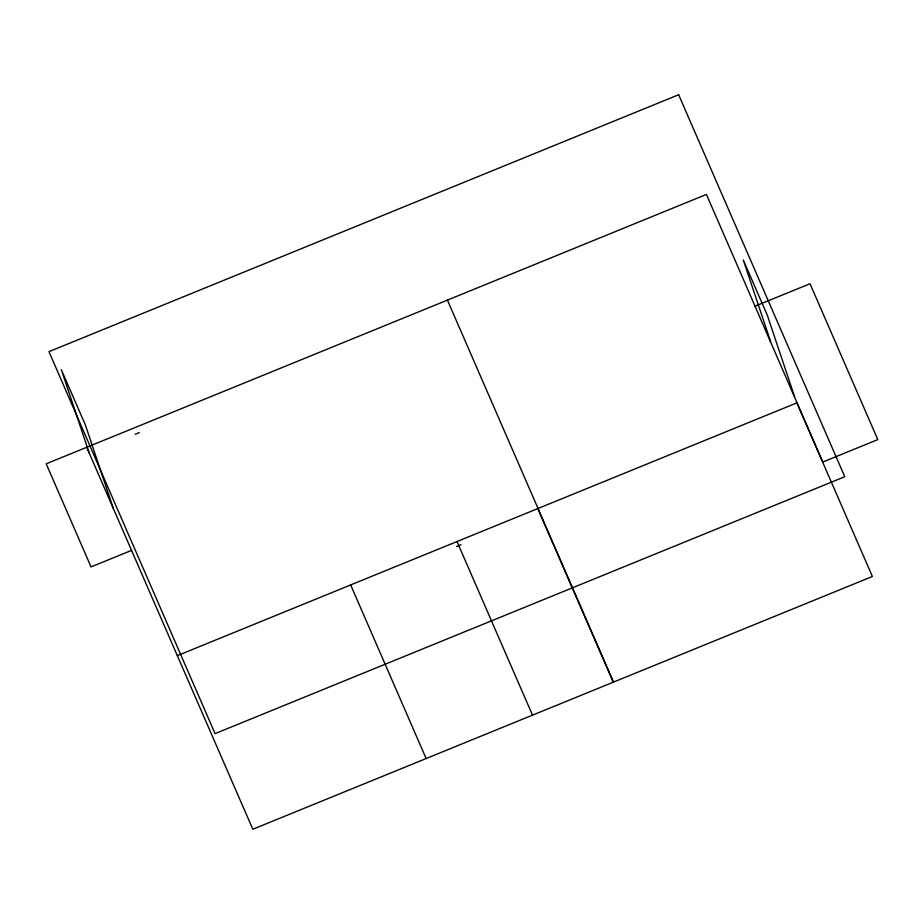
<?xml version="1.0" encoding="UTF-8"?>
<svg xmlns="http://www.w3.org/2000/svg" width="924" height="924" viewBox="0 0 924 924"><rect width="100%" height="100%" fill="white"/><g stroke="black" fill="none" stroke-linecap="round" stroke-linejoin="round"><path stroke-width="1.39" d="M135.158 434.292L139.305 432.605M131.555 550.392L91.037 566.92L46.2 463.813L706.433 194.433L822.799 462.046L877.8 439.605L810.025 283.737L755.024 306.179M177.327 655.659L797.042 402.806M456.525 546.546L461.03 544.71M796.881 402.876L872.395 576.472L252.83 829.255L86.717 447.285M447.424 300.115L613.536 682.085M537.756 508.604L613.259 682.201M456.999 541.545L532.501 715.153M350.658 584.938L426.149 758.546M794.686 396.997L767.37 315.35L743.3 259.99L770.616 341.637M113.329 508.477L85.424 425.086L61.319 369.646L89.224 453.037M678.655 94.745L48.96 351.651L215.073 733.633L844.767 476.715L678.655 94.745"/></g></svg>
